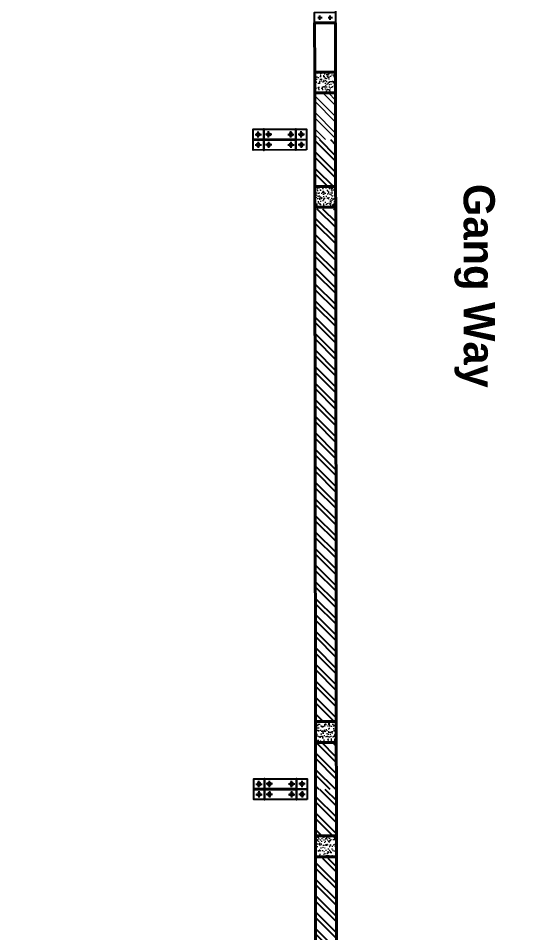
# Model space of a CAD drawing. Header units: feet. Extents: x -99009 to 3252343, y -11094690 to 9035152.
# Drawn here: x 2510470 to 2515282, y -1951585 to -1942787 of the extents above; entities that cross this region are included whole.
import ezdxf

# ---------------------------------------------------------------- set-up
doc = ezdxf.new("R2010")
doc.units = ezdxf.units.FT
for name, color, linetype in [('1', 1, 'Continuous'), ('DOOR', 5, 'Continuous'), ('K-LINE', 7, 'Continuous')]:
    doc.layers.add(name, color=color, linetype=linetype)
for name, color, linetype, lineweight in [('ELEVATION', 2, 'Continuous', 25), ('NAMEPLATE-LINE', 1, 'Continuous', 0), ('RCC', 3, 'Continuous', 40), ('ROAD', 134, 'Continuous', 0), ('WALL', 10, 'Continuous', 40)]:
    doc.layers.add(name, color=color, linetype=linetype, lineweight=lineweight)
doc.layers.add('HATCH WALL', color=7, linetype='Continuous', true_color=0x7d7d7d)
doc.styles.get("Standard").update_dxf_attribs({"font": 'GOTHICB.TTF'})
pattern_1 = [(45, (-189091.04, -251272.94), (-79.549513, 79.549513), []), (45, (-189038.01, -251272.94), (-79.549513, 79.549513), [])]

# ---------------------------------------------------------------- blocks, each defined once
blk = doc.blocks.new('CHANNEL')
for points in [[(-50, 100), (0, 100), (0, 0), (-200, 0), (-200, 100), (-150, 100)], [(-129.3, 50), (-170.7, 50)], [(-150, 70.7), (-150, 29.3)], [(-29.3, 50), (-70.7, 50)], [(-50, 70.7), (-50, 29.3)]]:
    blk.add_lwpolyline(points)
blk = doc.blocks.new('SD4X4')
for points in [[(-1675, 75), (-1875, 75), (-1875, -25), (-1675, -25)], [(1675, 75), (1875, 75), (1875, -25), (1675, -25)]]:
    blk.add_lwpolyline(points)
blk.add_lwpolyline([(1775, 50), (1775, 0), (-1775, 0), (-1775, 50)], close=True)
at = {"layer": 'ELEVATION'}
blk.add_lwpolyline([(-1900, 144.4), (1900, 144.4)], dxfattribs=at)
at = {"layer": 'ELEVATION', "xscale": -1, "rotation": 89.9999999999999}
blk.add_blockref('CHANNEL', (-1900, -55.6), dxfattribs=at)
at = {"layer": 'ELEVATION', "rotation": 270}
blk.add_blockref('CHANNEL', (1900, -55.6), dxfattribs=at)
blk = doc.blocks.new('RCC COLUMN')
at = {"layer": 'ROAD'}
h = blk.add_hatch(dxfattribs=at)
h.set_pattern_fill('AR-CONC', color=252, scale=10)
h.set_pattern_definition([(50, (-23146.816, 205572.735), (71.726018, -6.275213), [7.5, -82.5]), (355, (-23146.82, 205572.735), (-13.875133, 75.219213), [6, -66]), (100.451444, (-23140.84, 205572.21), (57.850885, 68.944), [6.37402, -70.11421]), (46.1842, (-23146.82, 205592.735), (106.724133, -16.551928), [11.25, -123.75]), (96.635635, (-23137.92, 205591.36), (93.466195, 97.41186), [9.561034, -105.171376]), (351.184164, (-23146.82, 205592.73), (93.466195, 97.41186), [9, -99]), (21, (-23136.816, 205587.735), (59.690705, -40.261889), [7.5, -82.5]), (326, (-23136.82, 205587.735), (24.331533, 72.515005), [6, -66]), (71.451445, (-23131.84, 205584.38), (84.022238, 32.253115), [6.37402, -70.11421]), (37.5, (-23146.816, 205572.735), (1.2159855, 33.2893854), [0, -65.2, 0, -67, 0, -66.25]), (7.5, (-23146.816, 205572.735), (26.306954, 39.441171), [0, -38.2, 0, -63.7, 0, -25.25]), (327.5, (-23169.116, 205572.735), (53.3822436, -2.2554872), [0, -25, 0, -78, 0, -103.5]), (317.5, (-23179.116, 205572.735), (58.318617, 10.010498), [0, -32.5, 0, -51.8, 0, -73.5])])
h.paths.add_polyline_path([(-100, -115), (100, -115), (100, 85), (-100, 85)])
at = {"layer": 'RCC'}
blk.add_lwpolyline([(-100, -115), (100, -115), (100, 85), (-100, 85)], close=True, dxfattribs=at)
blk = doc.blocks.new('BRICK WORK RIGHT')
at = {"layer": 'NAMEPLATE-LINE'}
h = blk.add_hatch(dxfattribs=at)
h.set_pattern_fill('ANSI32', color=252, scale=300)
h.set_pattern_definition([(45, (610944.52, -49071.99), (-79.549513, 79.549513), []), (45, (610997.55, -49071.99), (-79.549513, 79.549513), [])])
h.paths.add_polyline_path([(0, 0), (-450, 0), (-450, -200), (0, -200)])
at = {"layer": 'WALL'}
blk.add_lwpolyline([(0, 0), (-450, 0), (-450, -200), (0, -200)], dxfattribs=at)
at = {"xscale": -1, "rotation": 180}
blk.add_blockref('RCC COLUMN', (-550, -115), dxfattribs=at)
blk = doc.blocks.new('WALL FOR INNER GRID')
at = {"layer": 'HATCH WALL'}
h = blk.add_hatch(dxfattribs=at)
h.set_pattern_fill('ANSI32', color=256, scale=300, style=0)
h.set_pattern_definition(pattern_1)
h.paths.add_polyline_path([(31987, -23105.6), (32452, -23105.6), (32452, -23305.6), (31987, -23305.6)])
h = blk.add_hatch(dxfattribs=at)
h.set_pattern_fill('ANSI32', color=256, scale=300, style=0)
h.set_pattern_definition(pattern_1)
h.paths.add_polyline_path([(32652, -23305.6), (37572, -23305.6), (37572, -23105.6), (32652, -23105.6)])
h = blk.add_hatch(dxfattribs=at)
h.set_pattern_fill('ANSI32', color=256, scale=300, style=0)
h.set_pattern_definition([(45, (-183306.04, -251272.94), (-79.549513, 79.549513), []), (45, (-183253.01, -251272.94), (-79.549513, 79.549513), [])])
h.paths.add_polyline_path([(37772, -23105.6), (38237, -23105.6), (38237, -23305.6), (37772, -23305.6)])
at = {"layer": 'WALL'}
for points in [[(31987, -23105.6), (32437.1, -23105.6), (32437.1, -23305.6), (31987, -23305.6)], [(31987, -23105.6), (32437.1, -23105.6), (32437.1, -23305.6), (31987, -23305.6)], [(38237, -23305.6), (37787.1, -23305.6), (37787.1, -23105.6), (38237, -23105.6)], [(38237, -23305.6), (37787.1, -23305.6), (37787.1, -23105.6), (38237, -23105.6)]]:
    blk.add_lwpolyline(points, dxfattribs=at)
blk.add_lwpolyline([(32637.1, -23305.6), (37587.1, -23305.6), (37587.1, -23105.6), (32637.1, -23105.6)], close=True, dxfattribs=at)
at = {"xscale": -1, "rotation": 180}
blk.add_blockref('RCC COLUMN', (32537.1, -23220.6), dxfattribs=at)
at = {"rotation": 180}
blk.add_blockref('RCC COLUMN', (37687.1, -23220.6), dxfattribs=at)
blk = doc.blocks.new('24')
h = blk.add_hatch(color=7)
h.dxf.hatch_style = 1
edge = h.paths.add_edge_path()
edge.add_ellipse((0, 0), major_axis=(15, 0), ratio=1, start_angle=0, end_angle=360)
at = {"color": 1}
for p, q in [((-30, 0), (30, 0)), ((0, 30), (0, -30))]:
    blk.add_line(p, q, dxfattribs=at)
at = {"color": 7}
blk.add_circle((0, 0), 15, dxfattribs=at)
blk = doc.blocks.new('zw$CD60')
at = {"color": 1}
for p, rotation in [((-50, 50), 270), ((50, -50), 90.00000000000001)]:
    blk.add_blockref('24', p, dxfattribs=dict(at, rotation=rotation))
at = {"color": 1, "xscale": -1}
for p, rotation in [((50, 50), 89.99999999999982), ((-50, -50), 270)]:
    blk.add_blockref('24', p, dxfattribs=dict(at, rotation=rotation))
blk = doc.blocks.new('FD824G4')
at = {"color": 3}
blk.add_lwpolyline([(943529.3, 463793.9), (944043.3, 463793.9), (944043.3, 463593.9), (943529.3, 463593.9)], close=True, dxfattribs=at)
at = {"color": 1}
blk.add_lwpolyline([(943629.3, 463793.9), (943629.3, 463593.9), (943636.3, 463593.9), (943636.3, 463691.4), (943936.3, 463691.4), (943936.3, 463593.9), (943943.3, 463593.9), (943943.3, 463793.9), (943936.3, 463793.9), (943936.3, 463696.4), (943636.3, 463696.4), (943636.3, 463793.9)], close=True, dxfattribs=at)
at = {"color": 4}
for points in [[(943629.3, 463696.4), (943629.3, 463691.4), (943529.3, 463691.4), (943529.3, 463696.4)], [(943943.3, 463696.4), (943943.3, 463691.4), (944043.3, 463691.4), (944043.3, 463696.4)]]:
    blk.add_lwpolyline(points, close=True, dxfattribs=at)
at = {"color": 1, "xscale": -1, "rotation": 270}
blk.add_blockref('zw$CD60', (943629.3, 463693.9), dxfattribs=at)
at = {"color": 1, "rotation": 90}
blk.add_blockref('zw$CD60', (943943.3, 463693.9), dxfattribs=at)

msp = doc.modelspace()

# ---------------------------------------------------------------- linework, layer by layer
at = {"layer": '1'}
msp.add_arc((2520410.24778, -1978395.99612), 100000, 84.1346387202, 194.3871675539, dxfattribs=at)
at = {"layer": 'WALL'}
msp.add_lwpolyline([(2513519.82094, -1942829.09923), (2513520.36005, -1943303.92905), (2513320.36018, -1943304.15613), (2513319.82107, -1942829.32631)], close=True, dxfattribs=at)

# ---------------------------------------------------------------- block references
at = {"rotation": 180.0650517140735}
for p in [(3456243.31192, -1479188.91686), (3456250.40796, -1485438.91284)]:
    msp.add_blockref('FD824G4', p, dxfattribs=at)
at = {"layer": 'DOOR', "rotation": 270.0650517140735}
msp.add_blockref('SD4X4', (2513373.14558, -1940829.26447), dxfattribs=at)
at = {"layer": 'WALL', "rotation": 270.0650517140735}
for name, p in [('BRICK WORK RIGHT', (2513521.09803, -1943953.92864)), ('WALL FOR INNER GRID', (2536590.38864, -1911940.88578)), ('WALL FOR INNER GRID', (2536597.48468, -1918190.88175))]:
    msp.add_blockref(name, p, dxfattribs=at)

# ---------------------------------------------------------------- texts
at = {"layer": 'K-LINE', "insert": (2515051.93964, -1944380.41413), "char_height": 300, "width": 2495.2996665, "attachment_point": 1, "rotation": 270.065051714}
msp.add_mtext('{Gang Way}', dxfattribs=at)

doc.saveas('drawing.dxf')
